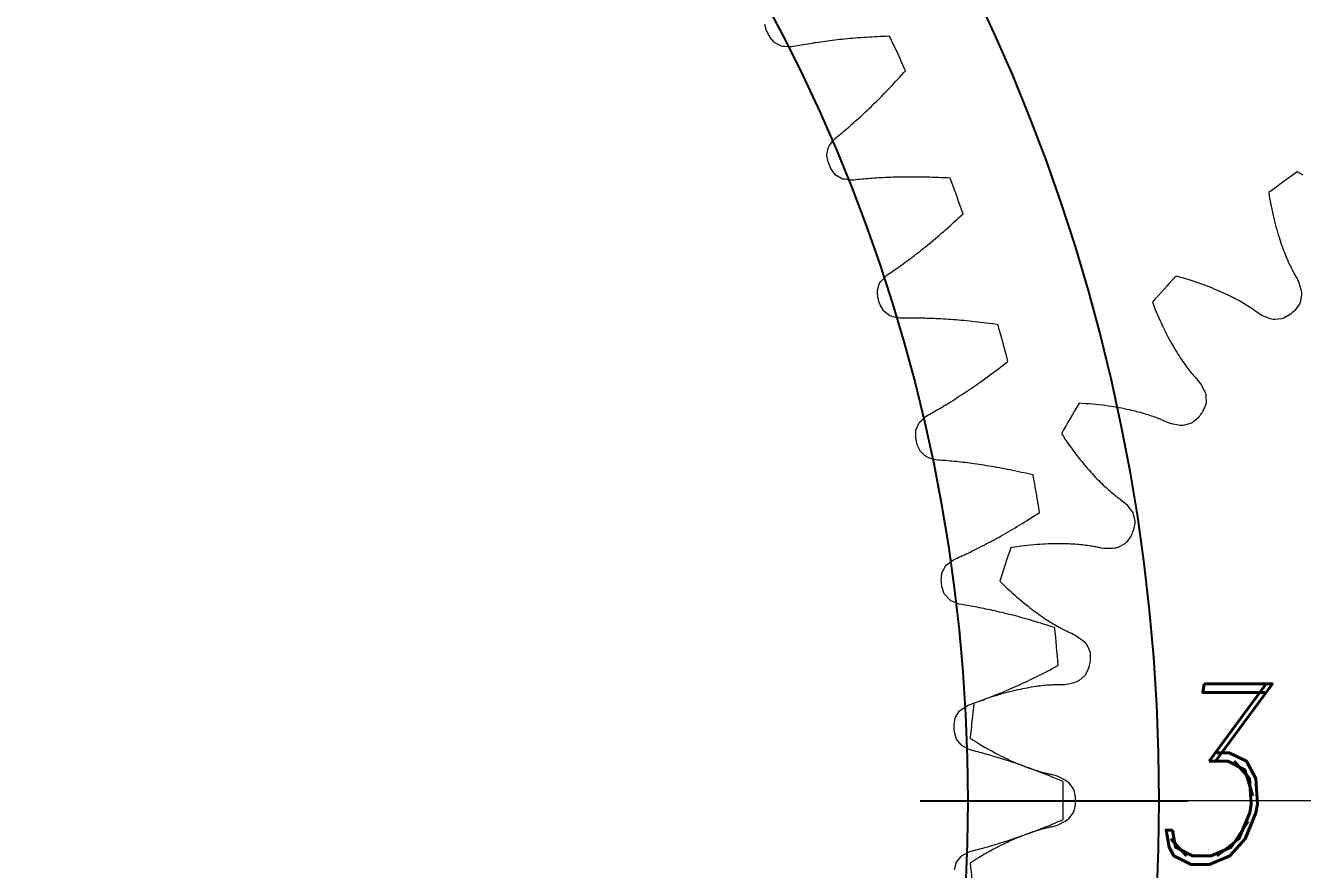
# Model space of a CAD drawing. Header units: millimetres. Extents: x 278858 to 279223, y 218711 to 219074.
# Drawn here: x 278965.55 to 278992.28, y 218814.39 to 218832.05 of the extents above; entities that cross this region are included whole.
import ezdxf

# ---------------------------------------------------------------- set-up
doc = ezdxf.new("R2010")
doc.units = ezdxf.units.MM
doc.header["$LTSCALE"] = 2
for name, color, linetype, lineweight in [('AM_8', 1, 'Continuous', 25), ('AM_9', 251, 'Continuous', 15), ('Visibile (ANSI)', 7, 'Continuous', 50)]:
    doc.layers.add(name, color=color, linetype=linetype, lineweight=lineweight)
doc.styles.add('ROMAND', font='romand')

msp = doc.modelspace()

# ---------------------------------------------------------------- linework, layer by layer
for radius in [39, 35]:
    msp.add_circle((278950.271, 218815.828), radius)
at = {"layer": 'AM_8'}
msp.add_line((278984.274, 218815.828), (278989.88, 218815.828), dxfattribs=at)
at = {"layer": 'AM_9'}
for p, q in [((278981.059, 218831.942), (278981.025, 218832.074)), ((278981.218, 218831.702), (278981.13, 218831.807)), ((278982.806, 218831.775), (278982.751, 218831.77)), ((278982.861, 218831.78), (278982.806, 218831.775)), ((278982.917, 218831.785), (278982.861, 218831.78)), ((278982.973, 218831.789), (278982.917, 218831.785)), ((278983.03, 218831.794), (278982.973, 218831.789)), ((278983.088, 218831.798), (278983.03, 218831.794)), ((278983.146, 218831.801), (278983.088, 218831.798)), ((278983.205, 218831.805), (278983.146, 218831.801)), ((278983.264, 218831.809), (278983.205, 218831.805)), ((278983.325, 218831.812), (278983.264, 218831.809)), ((278983.385, 218831.815), (278983.325, 218831.812)), ((278983.447, 218831.818), (278983.385, 218831.815)), ((278983.509, 218831.82), (278983.447, 218831.818)), ((278983.571, 218831.822), (278983.509, 218831.82)), ((278983.635, 218831.824), (278983.571, 218831.822)), ((278981.234, 218831.687), (278981.218, 218831.702)), ((278981.371, 218831.617), (278981.234, 218831.687)), ((278981.398, 218831.61), (278981.371, 218831.617)), ((278981.434, 218831.608), (278981.398, 218831.61)), ((278981.552, 218831.603), (278981.434, 218831.608)), ((278981.588, 218831.604), (278981.552, 218831.603)), ((278981.632, 218831.61), (278981.588, 218831.604)), ((278981.671, 218831.618), (278981.632, 218831.61)), ((278981.711, 218831.626), (278981.671, 218831.618)), ((278981.752, 218831.633), (278981.711, 218831.626)), ((278981.793, 218831.641), (278981.752, 218831.633)), ((278981.835, 218831.648), (278981.793, 218831.641)), ((278981.877, 218831.656), (278981.835, 218831.648)), ((278981.921, 218831.663), (278981.877, 218831.656)), ((278981.964, 218831.67), (278981.921, 218831.663)), ((278982.009, 218831.677), (278981.964, 218831.67)), ((278982.054, 218831.685), (278982.009, 218831.677)), ((278982.1, 218831.691), (278982.054, 218831.685)), ((278982.146, 218831.698), (278982.1, 218831.691)), ((278982.193, 218831.705), (278982.146, 218831.698)), ((278982.24, 218831.712), (278982.193, 218831.705)), ((278982.289, 218831.718), (278982.24, 218831.712)), ((278982.338, 218831.725), (278982.289, 218831.718)), ((278982.387, 218831.731), (278982.338, 218831.725)), ((278982.437, 218831.737), (278982.387, 218831.731)), ((278982.488, 218831.743), (278982.437, 218831.737)), ((278982.539, 218831.749), (278982.488, 218831.743)), ((278982.591, 218831.754), (278982.539, 218831.749)), ((278982.644, 218831.76), (278982.591, 218831.754)), ((278982.697, 218831.765), (278982.644, 218831.76)), ((278982.751, 218831.77), (278982.697, 218831.765)), ((278983.844, 218830.965), (278983.886, 218831.011)), ((278983.886, 218831.011), (278983.928, 218831.057)), ((278983.928, 218831.057), (278983.97, 218831.104)), ((278983.558, 218830.661), (278983.598, 218830.703)), ((278983.598, 218830.703), (278983.639, 218830.745)), ((278983.639, 218830.745), (278983.679, 218830.788)), ((278983.679, 218830.788), (278983.72, 218830.831)), ((278983.72, 218830.831), (278983.761, 218830.875)), ((278983.761, 218830.875), (278983.803, 218830.92)), ((278983.803, 218830.92), (278983.844, 218830.965)), ((278983.322, 218830.424), (278983.361, 218830.462)), ((278983.361, 218830.462), (278983.4, 218830.501)), ((278983.4, 218830.501), (278983.439, 218830.54)), ((278983.439, 218830.54), (278983.479, 218830.58)), ((278983.479, 218830.58), (278983.518, 218830.62)), ((278983.518, 218830.62), (278983.558, 218830.661)), ((278983.024, 218830.142), (278983.06, 218830.175)), ((278983.06, 218830.175), (278983.097, 218830.209)), ((278983.097, 218830.209), (278983.134, 218830.243)), ((278983.134, 218830.243), (278983.171, 218830.278)), ((278983.171, 218830.278), (278983.208, 218830.314)), ((278983.208, 218830.314), (278983.246, 218830.35)), ((278983.246, 218830.35), (278983.284, 218830.387)), ((278983.284, 218830.387), (278983.322, 218830.424)), ((278982.745, 218829.895), (278982.779, 218829.924)), ((278982.779, 218829.924), (278982.813, 218829.953)), ((278982.813, 218829.953), (278982.847, 218829.983)), ((278982.847, 218829.983), (278982.882, 218830.014)), ((278982.882, 218830.014), (278982.917, 218830.045)), ((278982.917, 218830.045), (278982.952, 218830.077)), ((278982.952, 218830.077), (278982.988, 218830.109)), ((278982.988, 218830.109), (278983.024, 218830.142)), ((278982.39, 218829.558), (278982.462, 218829.651)), ((278982.462, 218829.651), (278982.486, 218829.678)), ((278982.486, 218829.678), (278982.519, 218829.707)), ((278982.519, 218829.707), (278982.55, 218829.733)), ((278982.55, 218829.733), (278982.582, 218829.758)), ((278982.582, 218829.758), (278982.614, 218829.785)), ((278982.614, 218829.785), (278982.646, 218829.811)), ((278982.646, 218829.811), (278982.679, 218829.839)), ((278982.679, 218829.839), (278982.712, 218829.867)), ((278982.712, 218829.867), (278982.745, 218829.895)), ((278982.322, 218829.354), (278982.357, 218829.504)), ((278982.357, 218829.504), (278982.368, 218829.529)), ((278982.368, 218829.529), (278982.39, 218829.558)), ((278982.324, 218829.332), (278982.322, 218829.354)), ((278982.347, 218829.197), (278982.324, 218829.332)), ((278982.484, 218828.945), (278982.405, 218829.056)), ((278982.498, 218828.928), (278982.484, 218828.945)), ((278982.629, 218828.847), (278982.498, 218828.928)), ((278982.655, 218828.837), (278982.629, 218828.847)), ((278982.691, 218828.832), (278982.655, 218828.837)), ((278982.807, 218828.817), (278982.691, 218828.832)), ((278983.051, 218828.833), (278983.009, 218828.829)), ((278983.094, 218828.837), (278983.051, 218828.833)), ((278983.137, 218828.841), (278983.094, 218828.837)), ((278983.18, 218828.844), (278983.137, 218828.841)), ((278983.224, 218828.848), (278983.18, 218828.844)), ((278983.269, 218828.851), (278983.224, 218828.848)), ((278983.315, 218828.854), (278983.269, 218828.851)), ((278983.361, 218828.857), (278983.315, 218828.854)), ((278983.408, 218828.86), (278983.361, 218828.857)), ((278983.455, 218828.862), (278983.408, 218828.86)), ((278983.503, 218828.865), (278983.455, 218828.862)), ((278983.552, 218828.867), (278983.503, 218828.865)), ((278983.601, 218828.869), (278983.552, 218828.867)), ((278983.651, 218828.871), (278983.601, 218828.869)), ((278983.701, 218828.873), (278983.651, 218828.871)), ((278983.752, 218828.874), (278983.701, 218828.873)), ((278983.804, 218828.876), (278983.752, 218828.874)), ((278983.856, 218828.877), (278983.804, 218828.876)), ((278983.909, 218828.878), (278983.856, 218828.877)), ((278983.963, 218828.878), (278983.909, 218828.878)), ((278984.017, 218828.879), (278983.963, 218828.878)), ((278984.072, 218828.879), (278984.017, 218828.879)), ((278984.127, 218828.879), (278984.072, 218828.879)), ((278984.183, 218828.879), (278984.127, 218828.879)), ((278984.24, 218828.878), (278984.183, 218828.879)), ((278984.297, 218828.878), (278984.24, 218828.878)), ((278984.355, 218828.877), (278984.297, 218828.878)), ((278984.413, 218828.875), (278984.355, 218828.877)), ((278984.472, 218828.874), (278984.413, 218828.875)), ((278984.532, 218828.872), (278984.472, 218828.874)), ((278984.592, 218828.87), (278984.532, 218828.872)), ((278984.653, 218828.868), (278984.592, 218828.87)), ((278984.714, 218828.865), (278984.653, 218828.868)), ((278984.776, 218828.862), (278984.714, 218828.865)), ((278984.839, 218828.859), (278984.776, 218828.862)), ((278984.902, 218828.856), (278984.839, 218828.859)), ((278992.232, 218828.952), (278992.167, 218828.986)), ((278992.296, 218828.919), (278992.232, 218828.952)), ((278982.844, 218828.814), (278982.807, 218828.817)), ((278982.888, 218828.817), (278982.844, 218828.814)), ((278982.928, 218828.821), (278982.888, 218828.817)), ((278982.968, 218828.825), (278982.928, 218828.821)), ((278983.009, 218828.829), (278982.968, 218828.825)), ((278991.571, 218828.552), (278991.583, 218828.48)), ((278991.583, 218828.48), (278991.595, 218828.409)), ((278991.595, 218828.409), (278991.608, 218828.34)), ((278991.608, 218828.34), (278991.621, 218828.272)), ((278985.081, 218828.023), (278985.127, 218828.066)), ((278985.127, 218828.066), (278985.174, 218828.109)), ((278991.621, 218828.272), (278991.635, 218828.206)), ((278991.635, 218828.206), (278991.649, 218828.141)), ((278991.649, 218828.141), (278991.663, 218828.077)), ((278991.663, 218828.077), (278991.678, 218828.015)), ((278984.768, 218827.741), (278984.812, 218827.78)), ((278984.812, 218827.78), (278984.856, 218827.819)), ((278984.856, 218827.819), (278984.901, 218827.859)), ((278984.901, 218827.859), (278984.945, 218827.899)), ((278984.945, 218827.899), (278984.99, 218827.94)), ((278984.99, 218827.94), (278985.036, 218827.981)), ((278985.036, 218827.981), (278985.081, 218828.023)), ((278991.678, 218828.015), (278991.693, 218827.954)), ((278991.693, 218827.954), (278991.708, 218827.895)), ((278991.708, 218827.895), (278991.723, 218827.837)), ((278991.723, 218827.837), (278991.739, 218827.781)), ((278991.739, 218827.781), (278991.755, 218827.726)), ((278984.469, 218827.488), (278984.511, 218827.523)), ((278984.511, 218827.523), (278984.553, 218827.558)), ((278984.553, 218827.558), (278984.595, 218827.593)), ((278984.595, 218827.593), (278984.638, 218827.629)), ((278984.638, 218827.629), (278984.681, 218827.666)), ((278984.681, 218827.666), (278984.724, 218827.703)), ((278984.724, 218827.703), (278984.768, 218827.741)), ((278991.755, 218827.726), (278991.771, 218827.673)), ((278991.771, 218827.673), (278991.787, 218827.621)), ((278991.787, 218827.621), (278991.803, 218827.57)), ((278991.803, 218827.57), (278991.819, 218827.521)), ((278991.819, 218827.521), (278991.835, 218827.474)), ((278984.108, 218827.203), (278984.147, 218827.233)), ((278984.147, 218827.233), (278984.186, 218827.263)), ((278984.186, 218827.263), (278984.225, 218827.293)), ((278984.225, 218827.293), (278984.265, 218827.324)), ((278984.265, 218827.324), (278984.305, 218827.356)), ((278984.305, 218827.356), (278984.345, 218827.388)), ((278984.345, 218827.388), (278984.386, 218827.421)), ((278984.386, 218827.421), (278984.427, 218827.454)), ((278984.427, 218827.454), (278984.469, 218827.488)), ((278991.835, 218827.474), (278991.852, 218827.427)), ((278991.852, 218827.427), (278991.868, 218827.382)), ((278991.868, 218827.382), (278991.884, 218827.339)), ((278991.884, 218827.339), (278991.901, 218827.297)), ((278991.901, 218827.297), (278991.917, 218827.256)), ((278991.917, 218827.256), (278991.933, 218827.217)), ((278983.741, 218826.937), (278983.776, 218826.961)), ((278983.776, 218826.961), (278983.812, 218826.986)), ((278983.812, 218826.986), (278983.847, 218827.011)), ((278983.847, 218827.011), (278983.884, 218827.037)), ((278983.884, 218827.037), (278983.92, 218827.063)), ((278983.92, 218827.063), (278983.957, 218827.09)), ((278983.957, 218827.09), (278983.994, 218827.118)), ((278983.994, 218827.118), (278984.032, 218827.146)), ((278984.032, 218827.146), (278984.07, 218827.174)), ((278984.07, 218827.174), (278984.108, 218827.203)), ((278991.933, 218827.217), (278991.949, 218827.179)), ((278991.949, 218827.179), (278991.964, 218827.143)), ((278991.964, 218827.143), (278991.98, 218827.108)), ((278991.98, 218827.108), (278991.995, 218827.074)), ((278991.995, 218827.074), (278992.01, 218827.042)), ((278992.01, 218827.042), (278992.025, 218827.011)), ((278992.025, 218827.011), (278992.039, 218826.982)), ((278992.039, 218826.982), (278992.054, 218826.953)), ((278983.44, 218826.68), (278983.465, 218826.707)), ((278983.465, 218826.707), (278983.544, 218826.793)), ((278983.544, 218826.793), (278983.57, 218826.818)), ((278983.57, 218826.818), (278983.606, 218826.844)), ((278983.606, 218826.844), (278983.639, 218826.866)), ((278983.639, 218826.866), (278983.673, 218826.889)), ((278983.673, 218826.889), (278983.707, 218826.913)), ((278983.707, 218826.913), (278983.741, 218826.937)), ((278989.701, 218826.786), (278989.631, 218826.806)), ((278989.77, 218826.767), (278989.701, 218826.786)), ((278989.838, 218826.747), (278989.77, 218826.767)), ((278989.904, 218826.726), (278989.838, 218826.747)), ((278989.969, 218826.706), (278989.904, 218826.726)), ((278990.032, 218826.685), (278989.969, 218826.706)), ((278992.054, 218826.953), (278992.067, 218826.926)), ((278992.067, 218826.926), (278992.081, 218826.901)), ((278992.081, 218826.901), (278992.094, 218826.877)), ((278992.094, 218826.877), (278992.107, 218826.854)), ((278992.107, 218826.854), (278992.119, 218826.832)), ((278992.119, 218826.832), (278992.131, 218826.812)), ((278992.131, 218826.812), (278992.142, 218826.792)), ((278992.142, 218826.792), (278992.164, 218826.755)), ((278992.164, 218826.755), (278992.184, 218826.714)), ((278992.184, 218826.714), (278992.2, 218826.677)), ((278983.379, 218826.509), (278983.427, 218826.655)), ((278983.379, 218826.487), (278983.379, 218826.509)), ((278983.39, 218826.351), (278983.379, 218826.487)), ((278983.427, 218826.655), (278983.44, 218826.68)), ((278990.094, 218826.664), (278990.032, 218826.685)), ((278990.154, 218826.643), (278990.094, 218826.664)), ((278990.213, 218826.622), (278990.154, 218826.643)), ((278990.27, 218826.601), (278990.213, 218826.622)), ((278990.326, 218826.579), (278990.27, 218826.601)), ((278990.38, 218826.558), (278990.326, 218826.579)), ((278990.433, 218826.536), (278990.38, 218826.558)), ((278990.485, 218826.515), (278990.433, 218826.536)), ((278990.535, 218826.493), (278990.485, 218826.515)), ((278990.583, 218826.472), (278990.535, 218826.493)), ((278990.63, 218826.451), (278990.583, 218826.472)), ((278990.676, 218826.43), (278990.63, 218826.451)), ((278990.72, 218826.409), (278990.676, 218826.43)), ((278992.2, 218826.677), (278992.212, 218826.642)), ((278992.212, 218826.642), (278992.243, 218826.529)), ((278992.243, 218826.529), (278992.253, 218826.494)), ((278992.253, 218826.494), (278992.259, 218826.461)), ((278992.26, 218826.432), (278992.258, 218826.406)), ((278992.259, 218826.461), (278992.26, 218826.432)), ((278983.505, 218826.087), (278983.436, 218826.205)), ((278989.137, 218826.258), (278989.164, 218826.189)), ((278989.164, 218826.189), (278989.191, 218826.123)), ((278990.763, 218826.388), (278990.72, 218826.409)), ((278990.805, 218826.367), (278990.763, 218826.388)), ((278990.845, 218826.346), (278990.805, 218826.367)), ((278990.883, 218826.326), (278990.845, 218826.346)), ((278990.921, 218826.306), (278990.883, 218826.326)), ((278990.957, 218826.286), (278990.921, 218826.306)), ((278990.991, 218826.267), (278990.957, 218826.286)), ((278991.024, 218826.248), (278990.991, 218826.267)), ((278991.056, 218826.229), (278991.024, 218826.248)), ((278991.087, 218826.211), (278991.056, 218826.229)), ((278991.116, 218826.193), (278991.087, 218826.211)), ((278991.144, 218826.175), (278991.116, 218826.193)), ((278991.171, 218826.158), (278991.144, 218826.175)), ((278991.196, 218826.142), (278991.171, 218826.158)), ((278992.209, 218826.214), (278992.132, 218826.107)), ((278992.221, 218826.232), (278992.209, 218826.214)), ((278992.229, 218826.255), (278992.221, 218826.232)), ((278992.258, 218826.406), (278992.229, 218826.255)), ((278983.517, 218826.069), (278983.505, 218826.087)), ((278983.641, 218825.977), (278983.517, 218826.069)), ((278983.666, 218825.965), (278983.641, 218825.977)), ((278983.701, 218825.956), (278983.666, 218825.965)), ((278983.816, 218825.932), (278983.701, 218825.956)), ((278983.852, 218825.926), (278983.816, 218825.932)), ((278983.896, 218825.925), (278983.852, 218825.926)), ((278983.936, 218825.926), (278983.896, 218825.925)), ((278983.976, 218825.926), (278983.936, 218825.926)), ((278984.018, 218825.927), (278983.976, 218825.926)), ((278984.06, 218825.927), (278984.018, 218825.927)), ((278984.102, 218825.927), (278984.06, 218825.927)), ((278984.146, 218825.927), (278984.102, 218825.927)), ((278984.189, 218825.927), (278984.146, 218825.927)), ((278984.234, 218825.926), (278984.189, 218825.927)), ((278984.279, 218825.925), (278984.234, 218825.926)), ((278984.324, 218825.925), (278984.279, 218825.925)), ((278984.371, 218825.923), (278984.324, 218825.925)), ((278984.417, 218825.922), (278984.371, 218825.923)), ((278984.465, 218825.921), (278984.417, 218825.922)), ((278984.513, 218825.919), (278984.465, 218825.921)), ((278984.562, 218825.917), (278984.513, 218825.919)), ((278984.611, 218825.915), (278984.562, 218825.917)), ((278984.661, 218825.912), (278984.611, 218825.915)), ((278984.711, 218825.91), (278984.661, 218825.912)), ((278984.762, 218825.907), (278984.711, 218825.91)), ((278984.814, 218825.903), (278984.762, 218825.907)), ((278984.866, 218825.9), (278984.814, 218825.903)), ((278984.919, 218825.896), (278984.866, 218825.9)), ((278984.972, 218825.892), (278984.919, 218825.896)), ((278985.026, 218825.888), (278984.972, 218825.892)), ((278989.191, 218826.123), (278989.218, 218826.058)), ((278989.218, 218826.058), (278989.245, 218825.994)), ((278989.245, 218825.994), (278989.272, 218825.932)), ((278989.272, 218825.932), (278989.299, 218825.871)), ((278991.22, 218826.126), (278991.196, 218826.142)), ((278991.243, 218826.11), (278991.22, 218826.126)), ((278991.264, 218826.095), (278991.243, 218826.11)), ((278991.284, 218826.081), (278991.264, 218826.095)), ((278991.303, 218826.067), (278991.284, 218826.081)), ((278991.321, 218826.053), (278991.303, 218826.067)), ((278991.357, 218826.028), (278991.321, 218826.053)), ((278991.395, 218826.004), (278991.357, 218826.028)), ((278991.43, 218825.984), (278991.395, 218826.004)), ((278991.464, 218825.968), (278991.43, 218825.984)), ((278991.572, 218825.925), (278991.464, 218825.968)), ((278991.607, 218825.912), (278991.572, 218825.925)), ((278991.639, 218825.903), (278991.607, 218825.912)), ((278991.668, 218825.898), (278991.639, 218825.903)), ((278991.694, 218825.897), (278991.668, 218825.898)), ((278991.847, 218825.911), (278991.694, 218825.897)), ((278991.87, 218825.916), (278991.847, 218825.911)), ((278991.89, 218825.926), (278991.87, 218825.916)), ((278992.004, 218825.992), (278991.89, 218825.926)), ((278992.023, 218826.004), (278992.004, 218825.992)), ((278992.132, 218826.107), (278992.118, 218826.089)), ((278985.081, 218825.884), (278985.026, 218825.888)), ((278985.136, 218825.879), (278985.081, 218825.884)), ((278985.191, 218825.874), (278985.136, 218825.879)), ((278985.248, 218825.868), (278985.191, 218825.874)), ((278985.305, 218825.862), (278985.248, 218825.868)), ((278985.362, 218825.856), (278985.305, 218825.862)), ((278985.42, 218825.85), (278985.362, 218825.856)), ((278985.479, 218825.844), (278985.42, 218825.85)), ((278985.538, 218825.837), (278985.479, 218825.844)), ((278985.598, 218825.829), (278985.538, 218825.837)), ((278985.658, 218825.822), (278985.598, 218825.829)), ((278985.719, 218825.814), (278985.658, 218825.822)), ((278985.781, 218825.805), (278985.719, 218825.814)), ((278985.843, 218825.797), (278985.781, 218825.805)), ((278985.905, 218825.788), (278985.843, 218825.797)), ((278989.299, 218825.871), (278989.326, 218825.812)), ((278989.326, 218825.812), (278989.354, 218825.754)), ((278989.354, 218825.754), (278989.381, 218825.698)), ((278989.381, 218825.698), (278989.408, 218825.643)), ((278989.408, 218825.643), (278989.435, 218825.59)), ((278989.435, 218825.59), (278989.462, 218825.538)), ((278989.462, 218825.538), (278989.489, 218825.488)), ((278989.489, 218825.488), (278989.516, 218825.439)), ((278989.516, 218825.439), (278989.542, 218825.391)), ((278989.542, 218825.391), (278989.569, 218825.345)), ((278989.569, 218825.345), (278989.595, 218825.301)), ((278989.595, 218825.301), (278989.62, 218825.257)), ((278989.62, 218825.257), (278989.646, 218825.215)), ((278989.646, 218825.215), (278989.671, 218825.175)), ((278989.671, 218825.175), (278989.696, 218825.136)), ((278989.696, 218825.136), (278989.721, 218825.098)), ((278989.721, 218825.098), (278989.745, 218825.062)), ((278985.817, 218824.795), (278985.865, 218824.831)), ((278985.865, 218824.831), (278985.914, 218824.868)), ((278985.914, 218824.868), (278985.963, 218824.905)), ((278985.963, 218824.905), (278986.012, 218824.943)), ((278986.012, 218824.943), (278986.061, 218824.981)), ((278986.061, 218824.981), (278986.111, 218825.02)), ((278989.745, 218825.062), (278989.769, 218825.027)), ((278989.769, 218825.027), (278989.792, 218824.993)), ((278989.792, 218824.993), (278989.815, 218824.961)), ((278989.815, 218824.961), (278989.838, 218824.93)), ((278989.838, 218824.93), (278989.86, 218824.9)), ((278989.86, 218824.9), (278989.881, 218824.872)), ((278989.881, 218824.872), (278989.902, 218824.844)), ((278989.902, 218824.844), (278989.922, 218824.818)), ((278985.445, 218824.525), (278985.49, 218824.557)), ((278985.49, 218824.557), (278985.536, 218824.589)), ((278985.536, 218824.589), (278985.582, 218824.622)), ((278985.582, 218824.622), (278985.628, 218824.655)), ((278985.628, 218824.655), (278985.675, 218824.689)), ((278985.675, 218824.689), (278985.722, 218824.724)), ((278985.722, 218824.724), (278985.769, 218824.759)), ((278985.769, 218824.759), (278985.817, 218824.795)), ((278989.922, 218824.818), (278989.942, 218824.794)), ((278989.942, 218824.794), (278989.961, 218824.77)), ((278989.961, 218824.77), (278989.98, 218824.748)), ((278989.98, 218824.748), (278989.998, 218824.727)), ((278989.998, 218824.727), (278990.015, 218824.707)), ((278990.015, 218824.707), (278990.031, 218824.689)), ((278990.031, 218824.689), (278990.047, 218824.671)), ((278990.047, 218824.671), (278990.062, 218824.655)), ((278990.062, 218824.655), (278990.091, 218824.622)), ((278990.091, 218824.622), (278990.119, 218824.587)), ((278990.119, 218824.587), (278990.143, 218824.554)), ((278985.053, 218824.263), (278985.095, 218824.29)), ((278985.095, 218824.29), (278985.138, 218824.318)), ((278985.138, 218824.318), (278985.18, 218824.346)), ((278985.18, 218824.346), (278985.223, 218824.374)), ((278985.223, 218824.374), (278985.267, 218824.403)), ((278985.267, 218824.403), (278985.311, 218824.433)), ((278985.311, 218824.433), (278985.355, 218824.463)), ((278985.355, 218824.463), (278985.4, 218824.494)), ((278985.4, 218824.494), (278985.445, 218824.525)), ((278990.143, 218824.554), (278990.162, 218824.522)), ((278990.162, 218824.522), (278990.216, 218824.418)), ((278990.216, 218824.418), (278990.232, 218824.386)), ((278990.232, 218824.386), (278990.245, 218824.355)), ((278990.245, 218824.355), (278990.253, 218824.327)), ((278990.253, 218824.327), (278990.256, 218824.301)), ((278990.256, 218824.301), (278990.259, 218824.147)), ((278984.619, 218823.998), (278984.657, 218824.02)), ((278984.657, 218824.02), (278984.694, 218824.042)), ((278984.694, 218824.042), (278984.733, 218824.065)), ((278984.733, 218824.065), (278984.771, 218824.088)), ((278984.771, 218824.088), (278984.81, 218824.112)), ((278984.81, 218824.112), (278984.85, 218824.136)), ((278984.85, 218824.136), (278984.89, 218824.16)), ((278984.89, 218824.16), (278984.93, 218824.185)), ((278984.93, 218824.185), (278984.971, 218824.211)), ((278984.971, 218824.211), (278985.012, 218824.237)), ((278985.012, 218824.237), (278985.053, 218824.263)), ((278987.676, 218824.141), (278987.603, 218824.146)), ((278987.747, 218824.136), (278987.676, 218824.141)), ((278987.818, 218824.131), (278987.747, 218824.136)), ((278987.887, 218824.125), (278987.818, 218824.131)), ((278987.954, 218824.118), (278987.887, 218824.125)), ((278988.02, 218824.111), (278987.954, 218824.118)), ((278988.085, 218824.103), (278988.02, 218824.111)), ((278988.148, 218824.095), (278988.085, 218824.103)), ((278988.21, 218824.087), (278988.148, 218824.095)), ((278988.271, 218824.078), (278988.21, 218824.087)), ((278988.33, 218824.069), (278988.271, 218824.078)), ((278988.387, 218824.059), (278988.33, 218824.069)), ((278988.444, 218824.049), (278988.387, 218824.059)), ((278988.498, 218824.039), (278988.444, 218824.049)), ((278988.552, 218824.028), (278988.498, 218824.039)), ((278988.604, 218824.017), (278988.552, 218824.028)), ((278990.248, 218824.103), (278990.195, 218823.982)), ((278990.256, 218824.123), (278990.248, 218824.103)), ((278990.259, 218824.147), (278990.256, 218824.123)), ((278984.26, 218823.747), (278984.286, 218823.772)), ((278984.286, 218823.772), (278984.373, 218823.851)), ((278984.373, 218823.851), (278984.402, 218823.874)), ((278984.402, 218823.874), (278984.439, 218823.897)), ((278984.439, 218823.897), (278984.474, 218823.916)), ((278984.474, 218823.916), (278984.51, 218823.936)), ((278984.51, 218823.936), (278984.546, 218823.956)), ((278984.546, 218823.956), (278984.582, 218823.977)), ((278984.582, 218823.977), (278984.619, 218823.998)), ((278988.654, 218824.006), (278988.604, 218824.017)), ((278988.703, 218823.995), (278988.654, 218824.006)), ((278988.751, 218823.984), (278988.703, 218823.995)), ((278988.797, 218823.972), (278988.751, 218823.984)), ((278988.842, 218823.961), (278988.797, 218823.972)), ((278988.886, 218823.949), (278988.842, 218823.961)), ((278988.928, 218823.937), (278988.886, 218823.949)), ((278988.969, 218823.925), (278988.928, 218823.937)), ((278989.008, 218823.913), (278988.969, 218823.925)), ((278989.046, 218823.902), (278989.008, 218823.913)), ((278989.082, 218823.89), (278989.046, 218823.902)), ((278989.117, 218823.878), (278989.082, 218823.89)), ((278989.151, 218823.866), (278989.117, 218823.878)), ((278989.183, 218823.855), (278989.151, 218823.866)), ((278989.214, 218823.844), (278989.183, 218823.855)), ((278989.244, 218823.832), (278989.214, 218823.844)), ((278989.272, 218823.822), (278989.244, 218823.832)), ((278989.299, 218823.811), (278989.272, 218823.822)), ((278989.324, 218823.8), (278989.299, 218823.811)), ((278989.348, 218823.79), (278989.324, 218823.8)), ((278989.371, 218823.78), (278989.348, 218823.79)), ((278989.393, 218823.771), (278989.371, 218823.78)), ((278989.413, 218823.761), (278989.393, 218823.771)), ((278989.453, 218823.744), (278989.413, 218823.761)), ((278989.996, 218823.755), (278989.978, 218823.741)), ((278990.094, 218823.843), (278989.996, 218823.755)), ((278990.109, 218823.858), (278990.094, 218823.843)), ((278990.195, 218823.982), (278990.185, 218823.962)), ((278984.181, 218823.424), (278984.182, 218823.561)), ((278984.182, 218823.561), (278984.184, 218823.583)), ((278984.184, 218823.583), (278984.244, 218823.724)), ((278984.244, 218823.724), (278984.26, 218823.747)), ((278987.234, 218823.507), (278987.274, 218823.446)), ((278989.495, 218823.728), (278989.453, 218823.744)), ((278989.534, 218823.716), (278989.495, 218823.728)), ((278989.57, 218823.707), (278989.534, 218823.716)), ((278989.685, 218823.688), (278989.57, 218823.707)), ((278989.721, 218823.682), (278989.685, 218823.688)), ((278989.754, 218823.68), (278989.721, 218823.682)), ((278989.784, 218823.681), (278989.754, 218823.68)), ((278989.81, 218823.686), (278989.784, 218823.681)), ((278989.957, 218823.731), (278989.81, 218823.686)), ((278989.978, 218823.741), (278989.957, 218823.731)), ((278984.272, 218823.152), (278984.214, 218823.275)), ((278987.274, 218823.446), (278987.314, 218823.386)), ((278987.314, 218823.386), (278987.354, 218823.328)), ((278987.354, 218823.328), (278987.394, 218823.271)), ((278987.394, 218823.271), (278987.433, 218823.216)), ((278984.283, 218823.132), (278984.272, 218823.152)), ((278984.398, 218823.03), (278984.283, 218823.132)), ((278984.422, 218823.016), (278984.398, 218823.03)), ((278984.457, 218823.004), (278984.422, 218823.016)), ((278984.569, 218822.97), (278984.457, 218823.004)), ((278984.604, 218822.961), (278984.569, 218822.97)), ((278984.648, 218822.956), (278984.604, 218822.961)), ((278984.688, 218822.953), (278984.648, 218822.956)), ((278984.728, 218822.95), (278984.688, 218822.953)), ((278987.433, 218823.216), (278987.473, 218823.163)), ((278987.473, 218823.163), (278987.512, 218823.11)), ((278987.512, 218823.11), (278987.55, 218823.06)), ((278987.55, 218823.06), (278987.589, 218823.01)), ((278987.589, 218823.01), (278987.627, 218822.962)), ((278987.627, 218822.962), (278987.664, 218822.916)), ((278984.77, 218822.947), (278984.728, 218822.95)), ((278984.811, 218822.944), (278984.77, 218822.947)), ((278984.854, 218822.94), (278984.811, 218822.944)), ((278984.897, 218822.936), (278984.854, 218822.94)), ((278984.94, 218822.932), (278984.897, 218822.936)), ((278984.985, 218822.928), (278984.94, 218822.932)), ((278985.029, 218822.923), (278984.985, 218822.928)), ((278985.075, 218822.918), (278985.029, 218822.923)), ((278985.121, 218822.913), (278985.075, 218822.918)), ((278985.167, 218822.908), (278985.121, 218822.913)), ((278985.214, 218822.902), (278985.167, 218822.908)), ((278985.262, 218822.896), (278985.214, 218822.902)), ((278985.31, 218822.89), (278985.262, 218822.896)), ((278985.359, 218822.883), (278985.31, 218822.89)), ((278985.409, 218822.877), (278985.359, 218822.883)), ((278985.459, 218822.87), (278985.409, 218822.877)), ((278985.509, 218822.862), (278985.459, 218822.87)), ((278985.56, 218822.855), (278985.509, 218822.862)), ((278985.612, 218822.847), (278985.56, 218822.855)), ((278985.664, 218822.838), (278985.612, 218822.847)), ((278985.717, 218822.83), (278985.664, 218822.838)), ((278985.77, 218822.821), (278985.717, 218822.83)), ((278985.824, 218822.811), (278985.77, 218822.821)), ((278985.879, 218822.802), (278985.824, 218822.811)), ((278985.934, 218822.792), (278985.879, 218822.802)), ((278985.99, 218822.782), (278985.934, 218822.792)), ((278986.046, 218822.771), (278985.99, 218822.782)), ((278986.103, 218822.76), (278986.046, 218822.771)), ((278986.16, 218822.749), (278986.103, 218822.76)), ((278986.218, 218822.737), (278986.16, 218822.749)), ((278986.276, 218822.725), (278986.218, 218822.737)), ((278986.335, 218822.712), (278986.276, 218822.725)), ((278986.395, 218822.699), (278986.335, 218822.712)), ((278986.455, 218822.686), (278986.395, 218822.699)), ((278986.515, 218822.673), (278986.455, 218822.686)), ((278987.664, 218822.916), (278987.701, 218822.871)), ((278987.701, 218822.871), (278987.738, 218822.827)), ((278987.738, 218822.827), (278987.774, 218822.785)), ((278987.774, 218822.785), (278987.81, 218822.744)), ((278987.81, 218822.744), (278987.846, 218822.704)), ((278987.846, 218822.704), (278987.88, 218822.666)), ((278986.576, 218822.659), (278986.515, 218822.673)), ((278986.638, 218822.644), (278986.576, 218822.659)), ((278987.88, 218822.666), (278987.915, 218822.629)), ((278987.915, 218822.629), (278987.948, 218822.593)), ((278987.948, 218822.593), (278987.982, 218822.559)), ((278987.982, 218822.559), (278988.014, 218822.526)), ((278988.014, 218822.526), (278988.046, 218822.494)), ((278988.046, 218822.494), (278988.077, 218822.464)), ((278988.077, 218822.464), (278988.108, 218822.434)), ((278988.108, 218822.434), (278988.138, 218822.406)), ((278988.138, 218822.406), (278988.167, 218822.379)), ((278988.167, 218822.379), (278988.195, 218822.354)), ((278988.195, 218822.354), (278988.223, 218822.329)), ((278988.223, 218822.329), (278988.25, 218822.306)), ((278988.25, 218822.306), (278988.276, 218822.284)), ((278988.276, 218822.284), (278988.301, 218822.262)), ((278988.301, 218822.262), (278988.326, 218822.242)), ((278988.326, 218822.242), (278988.349, 218822.223)), ((278988.349, 218822.223), (278988.372, 218822.206)), ((278988.372, 218822.206), (278988.394, 218822.189)), ((278988.394, 218822.189), (278988.415, 218822.173)), ((278988.415, 218822.173), (278988.435, 218822.158)), ((278988.435, 218822.158), (278988.454, 218822.144)), ((278988.454, 218822.144), (278988.472, 218822.131)), ((278988.472, 218822.131), (278988.507, 218822.106)), ((278988.507, 218822.106), (278988.542, 218822.077)), ((278988.542, 218822.077), (278988.572, 218822.049)), ((278988.572, 218822.049), (278988.597, 218822.023)), ((278988.597, 218822.023), (278988.671, 218821.932)), ((278988.671, 218821.932), (278988.695, 218821.904)), ((278988.695, 218821.904), (278988.713, 218821.876)), ((278986.362, 218821.6), (278986.413, 218821.631)), ((278986.413, 218821.631), (278986.463, 218821.662)), ((278986.463, 218821.662), (278986.515, 218821.694)), ((278986.515, 218821.694), (278986.566, 218821.727)), ((278986.566, 218821.727), (278986.618, 218821.76)), ((278986.618, 218821.76), (278986.67, 218821.793)), ((278986.67, 218821.793), (278986.723, 218821.827)), ((278986.723, 218821.827), (278986.776, 218821.862)), ((278988.713, 218821.876), (278988.727, 218821.85)), ((278988.727, 218821.85), (278988.736, 218821.825)), ((278988.736, 218821.825), (278988.77, 218821.676)), ((278988.769, 218821.63), (278988.742, 218821.501)), ((278988.772, 218821.652), (278988.769, 218821.63)), ((278988.77, 218821.676), (278988.772, 218821.652)), ((278985.927, 218821.346), (278985.974, 218821.373)), ((278985.974, 218821.373), (278986.021, 218821.399)), ((278986.021, 218821.399), (278986.069, 218821.426)), ((278986.069, 218821.426), (278986.117, 218821.454)), ((278986.117, 218821.454), (278986.165, 218821.482)), ((278986.165, 218821.482), (278986.214, 218821.511)), ((278986.214, 218821.511), (278986.263, 218821.54)), ((278986.263, 218821.54), (278986.312, 218821.57)), ((278986.312, 218821.57), (278986.362, 218821.6)), ((278988.684, 218821.362), (278988.671, 218821.344)), ((278988.742, 218821.501), (278988.736, 218821.48)), ((278985.401, 218821.07), (278985.442, 218821.09)), ((278985.442, 218821.09), (278985.484, 218821.111)), ((278985.484, 218821.111), (278985.526, 218821.133)), ((278985.526, 218821.133), (278985.569, 218821.154)), ((278985.569, 218821.154), (278985.612, 218821.177)), ((278985.612, 218821.177), (278985.656, 218821.2)), ((278985.656, 218821.2), (278985.7, 218821.223)), ((278985.7, 218821.223), (278985.745, 218821.247)), ((278985.745, 218821.247), (278985.79, 218821.271)), ((278985.79, 218821.271), (278985.835, 218821.296)), ((278985.835, 218821.296), (278985.881, 218821.321)), ((278985.881, 218821.321), (278985.927, 218821.346)), ((278986.245, 218821.133), (278986.172, 218821.122)), ((278986.316, 218821.143), (278986.245, 218821.133)), ((278986.386, 218821.152), (278986.316, 218821.143)), ((278986.454, 218821.161), (278986.386, 218821.152)), ((278986.522, 218821.168), (278986.454, 218821.161)), ((278986.588, 218821.175), (278986.522, 218821.168)), ((278986.653, 218821.181), (278986.588, 218821.175)), ((278986.716, 218821.186), (278986.653, 218821.181)), ((278986.779, 218821.191), (278986.716, 218821.186)), ((278986.84, 218821.195), (278986.779, 218821.191)), ((278986.899, 218821.198), (278986.84, 218821.195)), ((278986.958, 218821.2), (278986.899, 218821.198)), ((278987.015, 218821.202), (278986.958, 218821.2)), ((278987.071, 218821.204), (278987.015, 218821.202)), ((278987.125, 218821.204), (278987.071, 218821.204)), ((278987.178, 218821.205), (278987.125, 218821.204)), ((278987.23, 218821.204), (278987.178, 218821.205)), ((278987.28, 218821.204), (278987.23, 218821.204)), ((278987.329, 218821.202), (278987.28, 218821.204)), ((278987.377, 218821.201), (278987.329, 218821.202)), ((278987.423, 218821.199), (278987.377, 218821.201)), ((278987.468, 218821.196), (278987.423, 218821.199)), ((278987.512, 218821.194), (278987.468, 218821.196)), ((278987.554, 218821.19), (278987.512, 218821.194)), ((278987.595, 218821.187), (278987.554, 218821.19)), ((278987.634, 218821.183), (278987.595, 218821.187)), ((278987.672, 218821.179), (278987.634, 218821.183)), ((278987.709, 218821.175), (278987.672, 218821.179)), ((278987.744, 218821.171), (278987.709, 218821.175)), ((278987.778, 218821.166), (278987.744, 218821.171)), ((278987.811, 218821.162), (278987.778, 218821.166)), ((278987.842, 218821.157), (278987.811, 218821.162)), ((278987.872, 218821.152), (278987.842, 218821.157)), ((278987.901, 218821.147), (278987.872, 218821.152)), ((278987.928, 218821.142), (278987.901, 218821.147)), ((278987.954, 218821.137), (278987.928, 218821.142)), ((278987.978, 218821.132), (278987.954, 218821.137)), ((278988.001, 218821.127), (278987.978, 218821.132)), ((278988.023, 218821.123), (278988.001, 218821.127)), ((278988.065, 218821.114), (278988.023, 218821.123)), ((278988.11, 218821.107), (278988.065, 218821.114)), ((278988.151, 218821.103), (278988.11, 218821.107)), ((278988.187, 218821.102), (278988.151, 218821.103)), ((278988.304, 218821.108), (278988.187, 218821.102)), ((278988.341, 218821.109), (278988.304, 218821.108)), ((278988.374, 218821.114), (278988.341, 218821.109)), ((278988.402, 218821.121), (278988.374, 218821.114)), ((278988.427, 218821.131), (278988.402, 218821.121)), ((278988.561, 218821.206), (278988.427, 218821.131)), ((278988.58, 218821.221), (278988.561, 218821.206)), ((278988.594, 218821.237), (278988.58, 218821.221)), ((278988.671, 218821.344), (278988.594, 218821.237)), ((278984.849, 218820.777), (278984.943, 218820.848)), ((278984.943, 218820.848), (278984.973, 218820.869)), ((278984.973, 218820.869), (278985.012, 218820.888)), ((278985.012, 218820.888), (278985.049, 218820.904)), ((278985.049, 218820.904), (278985.086, 218820.921)), ((278985.086, 218820.921), (278985.124, 218820.938)), ((278985.124, 218820.938), (278985.162, 218820.956)), ((278985.162, 218820.956), (278985.201, 218820.974)), ((278985.201, 218820.974), (278985.24, 218820.992)), ((278985.24, 218820.992), (278985.279, 218821.011)), ((278985.279, 218821.011), (278985.319, 218821.03)), ((278985.319, 218821.03), (278985.36, 218821.05)), ((278985.36, 218821.05), (278985.401, 218821.07)), ((278984.714, 218820.44), (278984.727, 218820.576)), ((278984.727, 218820.576), (278984.73, 218820.598)), ((278984.73, 218820.598), (278984.803, 218820.733)), ((278984.803, 218820.733), (278984.821, 218820.755)), ((278984.821, 218820.755), (278984.849, 218820.777)), ((278984.781, 218820.16), (278984.734, 218820.289)), ((278985.944, 218820.421), (278985.996, 218820.369)), ((278985.996, 218820.369), (278986.048, 218820.319)), ((278986.048, 218820.319), (278986.099, 218820.271)), ((278984.791, 218820.14), (278984.781, 218820.16)), ((278984.896, 218820.028), (278984.791, 218820.14)), ((278984.918, 218820.012), (278984.896, 218820.028)), ((278984.952, 218819.998), (278984.918, 218820.012)), ((278986.099, 218820.271), (278986.15, 218820.224)), ((278986.15, 218820.224), (278986.2, 218820.178)), ((278986.2, 218820.178), (278986.249, 218820.133)), ((278986.249, 218820.133), (278986.298, 218820.09)), ((278986.298, 218820.09), (278986.347, 218820.049)), ((278986.347, 218820.049), (278986.394, 218820.009)), ((278985.06, 218819.953), (278984.952, 218819.998)), ((278985.095, 218819.941), (278985.06, 218819.953)), ((278985.138, 218819.933), (278985.095, 218819.941)), ((278985.178, 218819.926), (278985.138, 218819.933)), ((278985.218, 218819.92), (278985.178, 218819.926)), ((278985.259, 218819.913), (278985.218, 218819.92)), ((278985.3, 218819.906), (278985.259, 218819.913)), ((278985.342, 218819.899), (278985.3, 218819.906)), ((278985.385, 218819.891), (278985.342, 218819.899)), ((278985.428, 218819.883), (278985.385, 218819.891)), ((278985.471, 218819.875), (278985.428, 218819.883)), ((278985.515, 218819.867), (278985.471, 218819.875)), ((278985.56, 218819.858), (278985.515, 218819.867)), ((278985.606, 218819.849), (278985.56, 218819.858)), ((278985.651, 218819.839), (278985.606, 218819.849)), ((278985.698, 218819.83), (278985.651, 218819.839)), ((278985.745, 218819.82), (278985.698, 218819.83)), ((278985.792, 218819.809), (278985.745, 218819.82)), ((278985.841, 218819.798), (278985.792, 218819.809)), ((278985.889, 218819.787), (278985.841, 218819.798)), ((278985.938, 218819.776), (278985.889, 218819.787)), ((278985.988, 218819.764), (278985.938, 218819.776)), ((278986.038, 218819.752), (278985.988, 218819.764)), ((278986.089, 218819.74), (278986.038, 218819.752)), ((278986.394, 218820.009), (278986.442, 218819.97)), ((278986.442, 218819.97), (278986.488, 218819.932)), ((278986.488, 218819.932), (278986.534, 218819.896)), ((278986.534, 218819.896), (278986.579, 218819.86)), ((278986.579, 218819.86), (278986.623, 218819.827)), ((278986.623, 218819.827), (278986.667, 218819.794)), ((278986.667, 218819.794), (278986.709, 218819.763)), ((278986.709, 218819.763), (278986.751, 218819.732)), ((278986.141, 218819.727), (278986.089, 218819.74)), ((278986.192, 218819.714), (278986.141, 218819.727)), ((278986.245, 218819.7), (278986.192, 218819.714)), ((278986.298, 218819.686), (278986.245, 218819.7)), ((278986.351, 218819.672), (278986.298, 218819.686)), ((278986.405, 218819.657), (278986.351, 218819.672)), ((278986.46, 218819.642), (278986.405, 218819.657)), ((278986.515, 218819.627), (278986.46, 218819.642)), ((278986.57, 218819.611), (278986.515, 218819.627)), ((278986.626, 218819.594), (278986.57, 218819.611)), ((278986.683, 218819.578), (278986.626, 218819.594)), ((278986.74, 218819.56), (278986.683, 218819.578)), ((278986.798, 218819.543), (278986.74, 218819.56)), ((278986.751, 218819.732), (278986.793, 218819.703)), ((278986.793, 218819.703), (278986.833, 218819.676)), ((278986.856, 218819.525), (278986.798, 218819.543)), ((278986.833, 218819.676), (278986.873, 218819.649)), ((278986.915, 218819.507), (278986.856, 218819.525)), ((278986.873, 218819.649), (278986.911, 218819.623)), ((278986.911, 218819.623), (278986.949, 218819.599)), ((278986.974, 218819.488), (278986.915, 218819.507)), ((278986.949, 218819.599), (278986.986, 218819.575)), ((278987.033, 218819.468), (278986.974, 218819.488)), ((278986.986, 218819.575), (278987.022, 218819.553)), ((278987.022, 218819.553), (278987.057, 218819.532)), ((278987.057, 218819.532), (278987.091, 218819.512)), ((278987.091, 218819.512), (278987.124, 218819.492)), ((278987.124, 218819.492), (278987.156, 218819.474)), ((278987.093, 218819.449), (278987.033, 218819.468)), ((278987.156, 218819.474), (278987.188, 218819.457)), ((278987.188, 218819.457), (278987.218, 218819.441)), ((278987.218, 218819.441), (278987.247, 218819.425)), ((278987.247, 218819.425), (278987.275, 218819.411)), ((278987.275, 218819.411), (278987.302, 218819.397)), ((278987.302, 218819.397), (278987.328, 218819.384)), ((278987.328, 218819.384), (278987.353, 218819.372)), ((278987.353, 218819.372), (278987.376, 218819.361)), ((278987.376, 218819.361), (278987.399, 218819.351)), ((278987.399, 218819.351), (278987.421, 218819.341)), ((278987.421, 218819.341), (278987.441, 218819.333)), ((278987.441, 218819.333), (278987.481, 218819.315)), ((278987.481, 218819.315), (278987.521, 218819.294)), ((278987.521, 218819.294), (278987.556, 218819.273)), ((278987.556, 218819.273), (278987.586, 218819.252)), ((278987.586, 218819.252), (278987.678, 218819.179)), ((278987.678, 218819.179), (278987.706, 218819.156)), ((278987.706, 218819.156), (278987.73, 218819.133)), ((278987.73, 218819.133), (278987.749, 218819.11)), ((278987.749, 218819.11), (278987.763, 218819.088)), ((278987.763, 218819.088), (278987.828, 218818.949)), ((278987.828, 218818.949), (278987.834, 218818.926)), ((278987.834, 218818.926), (278987.836, 218818.904)), ((278987.836, 218818.772), (278987.835, 218818.75)), ((278987.836, 218818.904), (278987.836, 218818.772)), ((278986.624, 218818.382), (278986.676, 218818.407)), ((278986.676, 218818.407), (278986.728, 218818.433)), ((278986.728, 218818.433), (278986.781, 218818.459)), ((278986.781, 218818.459), (278986.834, 218818.486)), ((278986.834, 218818.486), (278986.888, 218818.513)), ((278986.888, 218818.513), (278986.942, 218818.541)), ((278986.942, 218818.541), (278986.997, 218818.569)), ((278986.997, 218818.569), (278987.052, 218818.598)), ((278987.052, 218818.598), (278987.107, 218818.627)), ((278987.107, 218818.627), (278987.163, 218818.657)), ((278987.721, 218818.446), (278987.605, 218818.345)), ((278987.736, 218818.464), (278987.721, 218818.446)), ((278987.746, 218818.483), (278987.736, 218818.464)), ((278987.8, 218818.604), (278987.746, 218818.483)), ((278987.808, 218818.624), (278987.8, 218818.604)), ((278986.082, 218818.134), (278986.129, 218818.155)), ((278986.129, 218818.155), (278986.176, 218818.175)), ((278986.176, 218818.175), (278986.224, 218818.196)), ((278986.224, 218818.196), (278986.273, 218818.218)), ((278986.316, 218818.146), (278986.263, 218818.134)), ((278986.273, 218818.218), (278986.321, 218818.24)), ((278986.368, 218818.157), (278986.316, 218818.146)), ((278986.321, 218818.24), (278986.371, 218818.262)), ((278986.419, 218818.168), (278986.368, 218818.157)), ((278986.371, 218818.262), (278986.42, 218818.285)), ((278986.468, 218818.177), (278986.419, 218818.168)), ((278986.42, 218818.285), (278986.471, 218818.309)), ((278986.516, 218818.186), (278986.468, 218818.177)), ((278986.471, 218818.309), (278986.521, 218818.332)), ((278986.563, 218818.195), (278986.516, 218818.186)), ((278986.521, 218818.332), (278986.572, 218818.357)), ((278986.609, 218818.202), (278986.563, 218818.195)), ((278986.572, 218818.357), (278986.624, 218818.382)), ((278986.654, 218818.209), (278986.609, 218818.202)), ((278986.697, 218818.216), (278986.654, 218818.209)), ((278986.739, 218818.221), (278986.697, 218818.216)), ((278986.78, 218818.226), (278986.739, 218818.221)), ((278986.819, 218818.231), (278986.78, 218818.226)), ((278986.857, 218818.235), (278986.819, 218818.231)), ((278986.894, 218818.239), (278986.857, 218818.235)), ((278986.929, 218818.242), (278986.894, 218818.239)), ((278986.963, 218818.244), (278986.929, 218818.242)), ((278986.996, 218818.247), (278986.963, 218818.244)), ((278987.028, 218818.248), (278986.996, 218818.247)), ((278987.058, 218818.25), (278987.028, 218818.248)), ((278987.087, 218818.251), (278987.058, 218818.25)), ((278987.115, 218818.252), (278987.087, 218818.251)), ((278987.141, 218818.252), (278987.115, 218818.252)), ((278987.166, 218818.253), (278987.141, 218818.252)), ((278987.189, 218818.253), (278987.166, 218818.253)), ((278987.211, 218818.252), (278987.189, 218818.253)), ((278987.255, 218818.253), (278987.211, 218818.252)), ((278987.3, 218818.255), (278987.255, 218818.253)), ((278987.341, 218818.26), (278987.3, 218818.255)), ((278987.377, 218818.267), (278987.341, 218818.26)), ((278987.49, 218818.296), (278987.377, 218818.267)), ((278987.526, 218818.306), (278987.49, 218818.296)), ((278987.557, 218818.317), (278987.526, 218818.306)), ((278987.583, 218818.33), (278987.557, 218818.317)), ((278987.605, 218818.345), (278987.583, 218818.33)), ((278985.397, 218817.867), (278985.436, 218817.881)), ((278985.47, 218817.893), (278985.402, 218817.867)), ((278985.436, 218817.881), (278985.476, 218817.895)), ((278985.538, 218817.918), (278985.47, 218817.893)), ((278985.476, 218817.895), (278985.516, 218817.91)), ((278985.516, 218817.91), (278985.557, 218817.925)), ((278985.604, 218817.941), (278985.538, 218817.918)), ((278985.557, 218817.925), (278985.598, 218817.94)), ((278985.598, 218817.94), (278985.639, 218817.956)), ((278985.669, 218817.964), (278985.604, 218817.941)), ((278985.639, 218817.956), (278985.681, 218817.972)), ((278985.734, 218817.985), (278985.669, 218817.964)), ((278985.681, 218817.972), (278985.724, 218817.988)), ((278985.724, 218817.988), (278985.767, 218818.005)), ((278985.797, 218818.005), (278985.734, 218817.985)), ((278985.767, 218818.005), (278985.81, 218818.022)), ((278985.859, 218818.025), (278985.797, 218818.005)), ((278985.81, 218818.022), (278985.854, 218818.04)), ((278985.854, 218818.04), (278985.899, 218818.058)), ((278985.92, 218818.043), (278985.859, 218818.025)), ((278985.899, 218818.058), (278985.944, 218818.076)), ((278985.98, 218818.061), (278985.92, 218818.043)), ((278985.944, 218818.076), (278985.99, 218818.095)), ((278986.039, 218818.077), (278985.98, 218818.061)), ((278985.99, 218818.095), (278986.036, 218818.115)), ((278986.036, 218818.115), (278986.082, 218818.134)), ((278986.097, 218818.093), (278986.039, 218818.077)), ((278986.154, 218818.107), (278986.097, 218818.093)), ((278986.209, 218818.121), (278986.154, 218818.107)), ((278986.263, 218818.134), (278986.209, 218818.121)), ((278985.015, 218817.576), (278985.099, 218817.705)), ((278985.099, 218817.705), (278985.118, 218817.725)), ((278985.118, 218817.725), (278985.149, 218817.745)), ((278985.149, 218817.745), (278985.248, 218817.807)), ((278985.248, 218817.807), (278985.28, 218817.825)), ((278985.28, 218817.825), (278985.321, 218817.841)), ((278985.321, 218817.841), (278985.359, 218817.854)), ((278985.359, 218817.854), (278985.397, 218817.867)), ((278984.985, 218817.42), (278985.009, 218817.555)), ((278985.009, 218817.555), (278985.015, 218817.576)), ((278985.028, 218817.136), (278984.991, 218817.268)), ((278985.035, 218817.115), (278985.028, 218817.136)), ((278985.13, 218816.995), (278985.035, 218817.115)), ((278985.324, 218817.134), (278985.386, 218817.094)), ((278985.386, 218817.094), (278985.447, 218817.056)), ((278985.151, 218816.976), (278985.13, 218816.995)), ((278985.183, 218816.959), (278985.151, 218816.976)), ((278985.288, 218816.905), (278985.183, 218816.959)), ((278985.321, 218816.891), (278985.288, 218816.905)), ((278985.363, 218816.878), (278985.321, 218816.891)), ((278985.402, 218816.869), (278985.363, 218816.878)), ((278985.442, 218816.859), (278985.402, 218816.869)), ((278985.482, 218816.848), (278985.442, 218816.859)), ((278985.447, 218817.056), (278985.507, 218817.019)), ((278985.522, 218816.838), (278985.482, 218816.848)), ((278985.507, 218817.019), (278985.566, 218816.984)), ((278985.563, 218816.827), (278985.522, 218816.838)), ((278985.605, 218816.815), (278985.563, 218816.827)), ((278985.566, 218816.984), (278985.625, 218816.949)), ((278985.647, 218816.804), (278985.605, 218816.815)), ((278985.625, 218816.949), (278985.683, 218816.916)), ((278985.69, 218816.792), (278985.647, 218816.804)), ((278985.683, 218816.916), (278985.739, 218816.884)), ((278985.739, 218816.884), (278985.795, 218816.854)), ((278985.795, 218816.854), (278985.85, 218816.824)), ((278985.85, 218816.824), (278985.905, 218816.796)), ((278985.733, 218816.78), (278985.69, 218816.792)), ((278985.777, 218816.767), (278985.733, 218816.78)), ((278985.822, 218816.754), (278985.777, 218816.767)), ((278985.866, 218816.741), (278985.822, 218816.754)), ((278985.912, 218816.727), (278985.866, 218816.741)), ((278985.905, 218816.796), (278985.958, 218816.769)), ((278985.958, 218816.713), (278985.912, 218816.727)), ((278985.958, 218816.769), (278986.01, 218816.743)), ((278986.004, 218816.698), (278985.958, 218816.713)), ((278986.051, 218816.683), (278986.004, 218816.698)), ((278986.01, 218816.743), (278986.062, 218816.718)), ((278986.099, 218816.668), (278986.051, 218816.683)), ((278986.062, 218816.718), (278986.112, 218816.694)), ((278986.147, 218816.652), (278986.099, 218816.668)), ((278986.112, 218816.694), (278986.161, 218816.671)), ((278986.195, 218816.636), (278986.147, 218816.652)), ((278986.161, 218816.671), (278986.21, 218816.649)), ((278986.244, 218816.62), (278986.195, 218816.636)), ((278986.21, 218816.649), (278986.257, 218816.628)), ((278986.294, 218816.603), (278986.244, 218816.62)), ((278986.257, 218816.628), (278986.303, 218816.608)), ((278986.344, 218816.586), (278986.294, 218816.603)), ((278986.303, 218816.608), (278986.349, 218816.59)), ((278986.394, 218816.568), (278986.344, 218816.586)), ((278986.349, 218816.59), (278986.393, 218816.572)), ((278986.393, 218816.572), (278986.436, 218816.555)), ((278986.445, 218816.55), (278986.394, 218816.568)), ((278986.436, 218816.555), (278986.478, 218816.539)), ((278986.497, 218816.532), (278986.445, 218816.55)), ((278986.478, 218816.539), (278986.519, 218816.524)), ((278986.549, 218816.513), (278986.497, 218816.532)), ((278986.519, 218816.524), (278986.559, 218816.509)), ((278986.601, 218816.493), (278986.549, 218816.513)), ((278986.559, 218816.509), (278986.598, 218816.496)), ((278986.598, 218816.496), (278986.635, 218816.483)), ((278986.654, 218816.473), (278986.601, 218816.493)), ((278986.635, 218816.483), (278986.672, 218816.471)), ((278986.708, 218816.453), (278986.654, 218816.473)), ((278986.672, 218816.471), (278986.707, 218816.46)), ((278986.707, 218816.46), (278986.741, 218816.45)), ((278986.762, 218816.433), (278986.708, 218816.453)), ((278986.741, 218816.45), (278986.774, 218816.44)), ((278986.816, 218816.411), (278986.762, 218816.433)), ((278986.774, 218816.44), (278986.805, 218816.431)), ((278986.805, 218816.431), (278986.836, 218816.423)), ((278986.871, 218816.39), (278986.816, 218816.411)), ((278986.836, 218816.423), (278986.865, 218816.415)), ((278986.865, 218816.415), (278986.893, 218816.408)), ((278986.927, 218816.368), (278986.871, 218816.39)), ((278986.893, 218816.408), (278986.92, 218816.401)), ((278986.92, 218816.401), (278986.946, 218816.395)), ((278986.983, 218816.345), (278986.927, 218816.368)), ((278986.946, 218816.395), (278986.97, 218816.39)), ((278986.97, 218816.39), (278986.993, 218816.385)), ((278987.039, 218816.322), (278986.983, 218816.345)), ((278986.993, 218816.385), (278987.015, 218816.381)), ((278987.015, 218816.381), (278987.057, 218816.371)), ((278987.096, 218816.299), (278987.039, 218816.322)), ((278987.057, 218816.371), (278987.101, 218816.359)), ((278987.153, 218816.275), (278987.096, 218816.299)), ((278987.101, 218816.359), (278987.139, 218816.346)), ((278987.139, 218816.346), (278987.173, 218816.332)), ((278987.211, 218816.251), (278987.153, 218816.275)), ((278987.173, 218816.332), (278987.278, 218816.28)), ((278987.278, 218816.28), (278987.311, 218816.263)), ((278987.269, 218816.226), (278987.211, 218816.251)), ((278987.311, 218816.263), (278987.339, 218816.246)), ((278987.339, 218816.246), (278987.362, 218816.227)), ((278987.362, 218816.227), (278987.38, 218816.208)), ((278987.38, 218816.208), (278987.473, 218816.085)), ((278987.473, 218816.085), (278987.484, 218816.064)), ((278987.484, 218816.064), (278987.49, 218816.043)), ((278987.49, 218816.043), (278987.517, 218815.915)), ((278987.517, 218815.742), (278987.49, 218815.614)), ((278987.517, 218815.915), (278987.521, 218815.893)), ((278987.521, 218815.764), (278987.517, 218815.742)), ((279001.271, 218815.828), (278989.361, 218815.828)), ((278987.473, 218815.571), (278987.38, 218815.449)), ((278987.484, 218815.592), (278987.473, 218815.571)), ((278987.49, 218815.614), (278987.484, 218815.592)), ((278986.654, 218815.183), (278986.708, 218815.204)), ((278986.741, 218815.207), (278986.707, 218815.197)), ((278986.708, 218815.204), (278986.762, 218815.224)), ((278986.774, 218815.217), (278986.741, 218815.207)), ((278986.762, 218815.224), (278986.816, 218815.245)), ((278986.805, 218815.226), (278986.774, 218815.217)), ((278986.836, 218815.234), (278986.805, 218815.226)), ((278986.816, 218815.245), (278986.871, 218815.267)), ((278986.865, 218815.242), (278986.836, 218815.234)), ((278986.893, 218815.249), (278986.865, 218815.242)), ((278986.871, 218815.267), (278986.927, 218815.289)), ((278986.92, 218815.256), (278986.893, 218815.249)), ((278986.946, 218815.262), (278986.92, 218815.256)), ((278986.927, 218815.289), (278986.983, 218815.312)), ((278986.97, 218815.267), (278986.946, 218815.262)), ((278986.993, 218815.272), (278986.97, 218815.267)), ((278986.983, 218815.312), (278987.039, 218815.335)), ((278987.015, 218815.276), (278986.993, 218815.272)), ((278987.057, 218815.285), (278987.015, 218815.276)), ((278987.039, 218815.335), (278987.096, 218815.358)), ((278987.101, 218815.297), (278987.057, 218815.285)), ((278987.096, 218815.358), (278987.153, 218815.382)), ((278987.139, 218815.31), (278987.101, 218815.297)), ((278987.173, 218815.325), (278987.139, 218815.31)), ((278987.153, 218815.382), (278987.211, 218815.406)), ((278987.278, 218815.377), (278987.173, 218815.325)), ((278987.211, 218815.406), (278987.269, 218815.431)), ((278987.311, 218815.394), (278987.278, 218815.377)), ((278987.339, 218815.411), (278987.311, 218815.394)), ((278987.362, 218815.43), (278987.339, 218815.411)), ((278987.38, 218815.449), (278987.362, 218815.43)), ((278985.912, 218814.93), (278985.958, 218814.944)), ((278985.958, 218814.944), (278986.004, 218814.959)), ((278986.004, 218814.959), (278986.051, 218814.973)), ((278986.062, 218814.939), (278986.01, 218814.914)), ((278986.051, 218814.973), (278986.099, 218814.989)), ((278986.112, 218814.963), (278986.062, 218814.939)), ((278986.099, 218814.989), (278986.147, 218815.004)), ((278986.161, 218814.986), (278986.112, 218814.963)), ((278986.147, 218815.004), (278986.195, 218815.02)), ((278986.21, 218815.008), (278986.161, 218814.986)), ((278986.195, 218815.02), (278986.244, 218815.037)), ((278986.257, 218815.029), (278986.21, 218815.008)), ((278986.244, 218815.037), (278986.294, 218815.054)), ((278986.303, 218815.048), (278986.257, 218815.029)), ((278986.294, 218815.054), (278986.344, 218815.071)), ((278986.349, 218815.067), (278986.303, 218815.048)), ((278986.344, 218815.071), (278986.394, 218815.089)), ((278986.393, 218815.085), (278986.349, 218815.067)), ((278986.436, 218815.102), (278986.393, 218815.085)), ((278986.394, 218815.089), (278986.445, 218815.107)), ((278986.478, 218815.118), (278986.436, 218815.102)), ((278986.445, 218815.107), (278986.497, 218815.125)), ((278986.519, 218815.133), (278986.478, 218815.118)), ((278986.497, 218815.125), (278986.549, 218815.144)), ((278986.559, 218815.148), (278986.519, 218815.133)), ((278986.549, 218815.144), (278986.601, 218815.164)), ((278986.598, 218815.161), (278986.559, 218815.148)), ((278986.635, 218815.174), (278986.598, 218815.161)), ((278986.601, 218815.164), (278986.654, 218815.183)), ((278986.672, 218815.186), (278986.635, 218815.174)), ((278986.707, 218815.197), (278986.672, 218815.186)), ((278985.13, 218814.662), (278985.151, 218814.681)), ((278985.151, 218814.681), (278985.183, 218814.698)), ((278985.183, 218814.698), (278985.288, 218814.751)), ((278985.288, 218814.751), (278985.321, 218814.766)), ((278985.321, 218814.766), (278985.363, 218814.779)), ((278985.363, 218814.779), (278985.402, 218814.788)), ((278985.402, 218814.788), (278985.442, 218814.798)), ((278985.442, 218814.798), (278985.482, 218814.809)), ((278985.482, 218814.809), (278985.522, 218814.819)), ((278985.566, 218814.673), (278985.507, 218814.638)), ((278985.522, 218814.819), (278985.563, 218814.83)), ((278985.563, 218814.83), (278985.605, 218814.841)), ((278985.625, 218814.708), (278985.566, 218814.673)), ((278985.605, 218814.841), (278985.647, 218814.853)), ((278985.683, 218814.741), (278985.625, 218814.708)), ((278985.647, 218814.853), (278985.69, 218814.865)), ((278985.739, 218814.772), (278985.683, 218814.741)), ((278985.69, 218814.865), (278985.733, 218814.877)), ((278985.733, 218814.877), (278985.777, 218814.89)), ((278985.795, 218814.803), (278985.739, 218814.772)), ((278985.777, 218814.89), (278985.822, 218814.903)), ((278985.85, 218814.833), (278985.795, 218814.803)), ((278985.822, 218814.903), (278985.866, 218814.916)), ((278985.905, 218814.861), (278985.85, 218814.833)), ((278985.866, 218814.916), (278985.912, 218814.93)), ((278985.958, 218814.888), (278985.905, 218814.861)), ((278986.01, 218814.914), (278985.958, 218814.888)), ((278984.991, 218814.389), (278985.028, 218814.521)), ((278985.028, 218814.521), (278985.035, 218814.542)), ((278985.035, 218814.542), (278985.13, 218814.662)), ((278985.386, 218814.563), (278985.324, 218814.523)), ((278985.447, 218814.601), (278985.386, 218814.563)), ((278985.507, 218814.638), (278985.447, 218814.601))]:
    msp.add_line(p, q, dxfattribs=at)
for centre, radius, start, end in [((278950.271, 218815.828), 34.75, 27.3744, 27.6256), ((278950.271, 218815.828), 37, 24.3849, 25.6151), ((278950.271, 218815.828), 34.75, 22.3744, 22.6256), ((278950.271, 218815.828), 37, 19.3849, 20.6151), ((279001.271, 218815.828), 16, 124.6796, 127.3204), ((279001.271, 218815.828), 16, 136.6796, 139.3204), ((278950.271, 218815.828), 34.75, 17.3744, 17.6256), ((279001.271, 218815.828), 13.75, 131.7326, 132.2674), ((278950.271, 218815.828), 37, 14.3849, 15.6151), ((279001.271, 218815.828), 16, 148.6796, 151.3204), ((279001.271, 218815.828), 13.75, 143.7326, 144.2674), ((278950.271, 218815.828), 34.75, 12.3744, 12.6256), ((278950.271, 218815.828), 37, 9.3849, 10.6151), ((279001.271, 218815.828), 13.75, 155.7326, 156.2674), ((279001.271, 218815.828), 16, 160.6796, 163.3204), ((278950.271, 218815.828), 34.75, 7.3744, 7.6256), ((278950.271, 218815.828), 37, 4.3849, 5.6151), ((279001.271, 218815.828), 13.75, 167.7326, 168.2674), ((279001.271, 218815.828), 16, 172.6796, 175.3204), ((278950.271, 218815.828), 34.75, 2.3744, 2.6256), ((278950.271, 218815.828), 37, 359.3849, 0.6151), ((279001.271, 218815.828), 13.75, 179.7326, 180.2674), ((279001.271, 218815.828), 16, 184.6796, 187.3204)]:
    msp.add_arc(centre, radius, start, end, dxfattribs=at)

# ---------------------------------------------------------------- texts
at = {"layer": 'Visibile (ANSI)', "style": 'ROMAND', "oblique": 10, "width": 0.8}
msp.add_text('3', height=3.78, dxfattribs=at).set_placement((278988.909, 218814.492))

doc.saveas('drawing.dxf')
